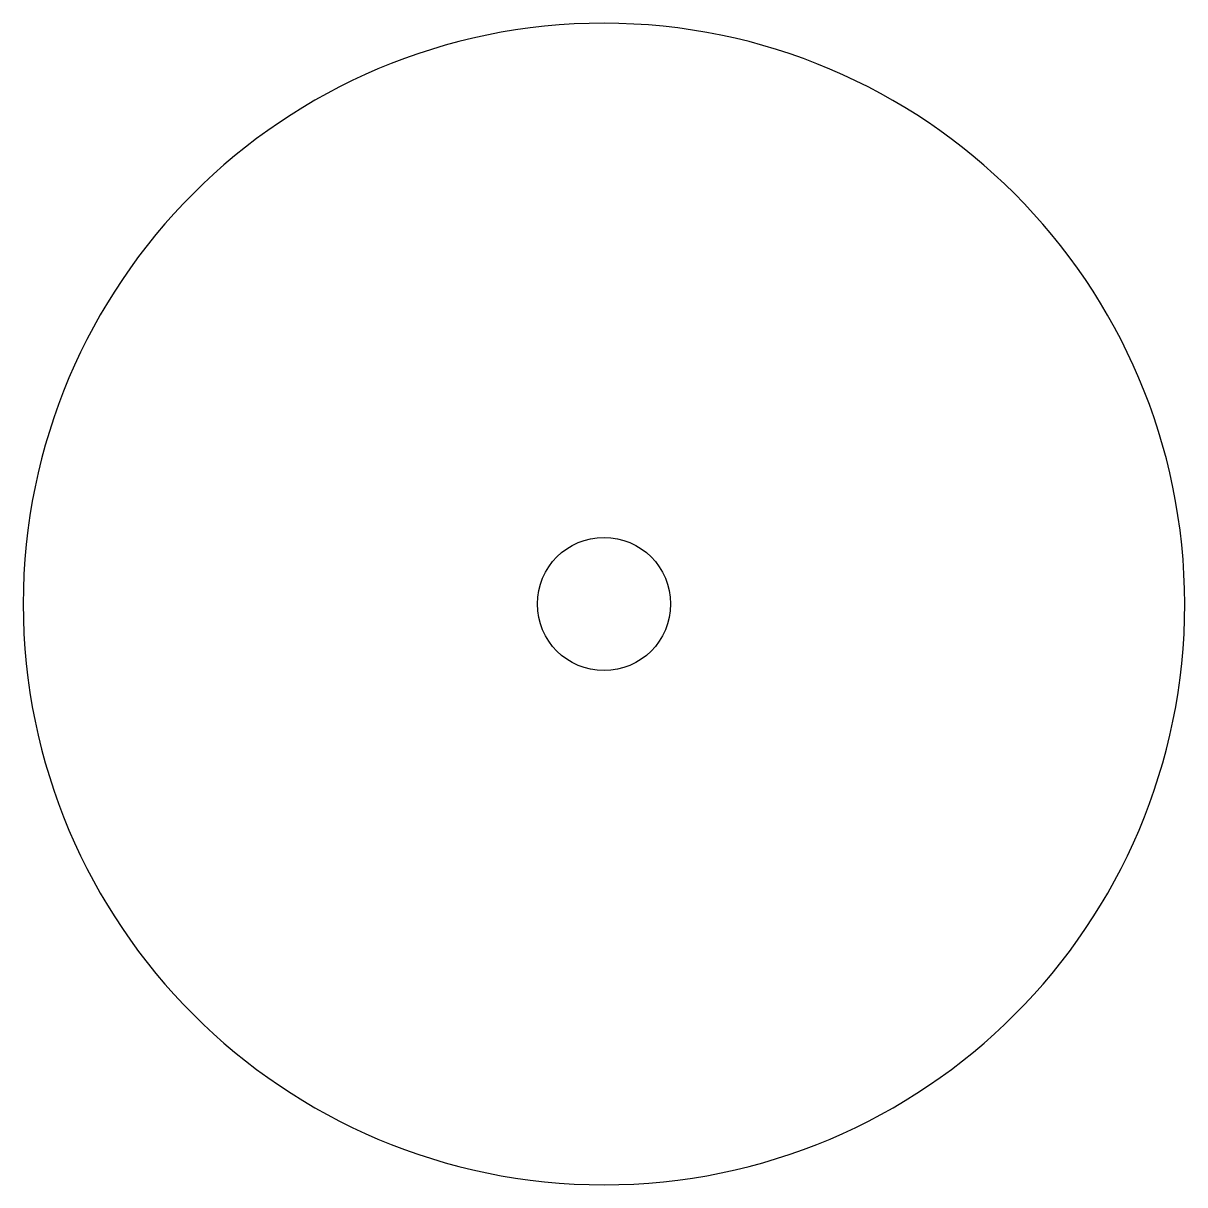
# Model space of a CAD drawing. Extents: x 0.6 to 100.3, y -0.5 to 99.2.
import ezdxf

# ---------------------------------------------------------------- set-up
doc = ezdxf.new("R2010")
doc.units = 0
doc.layers.get('0').update_dxf_attribs({"linetype": 'CONTINUOUS'})

msp = doc.modelspace()

# ---------------------------------------------------------------- linework, layer by layer
at = {"color": 7}
for p, q in [((50.457395, 99.206249), (50.457395, 99.206249)), ((50.457395, 55.054382), (50.457395, 55.054382))]:
    msp.add_line(p, q, dxfattribs=at)
for points in [[(50.457395, 99.206249), (22.921736, 99.206249), (0.582137, 76.866649), (0.582137, 49.330992)], [(100.332653, 49.330992), (100.301514, 76.853294), (77.9797, 99.17511), (50.457395, 99.206249)], [(44.734005, 49.330992), (44.734005, 52.501617), (47.286769, 55.054382), (50.457395, 55.054382)], [(50.457395, 55.054382), (53.62802, 55.054382), (56.180784, 52.501617), (56.180784, 49.330992)], [(0.582137, 49.330992), (0.582137, 21.795332), (22.921736, -0.544266), (50.457395, -0.544266)], [(50.457395, 43.607601), (47.286769, 43.607601), (44.734005, 46.160365), (44.734005, 49.330992)], [(50.457395, -0.544266), (77.993053, -0.544266), (100.332653, 21.795332), (100.332653, 49.330992)], [(56.180784, 49.330992), (56.180784, 46.160365), (53.62802, 43.607601), (50.457395, 43.607601)]]:
    msp.add_open_spline(points, degree=3, dxfattribs=at)

doc.saveas('drawing.dxf')
